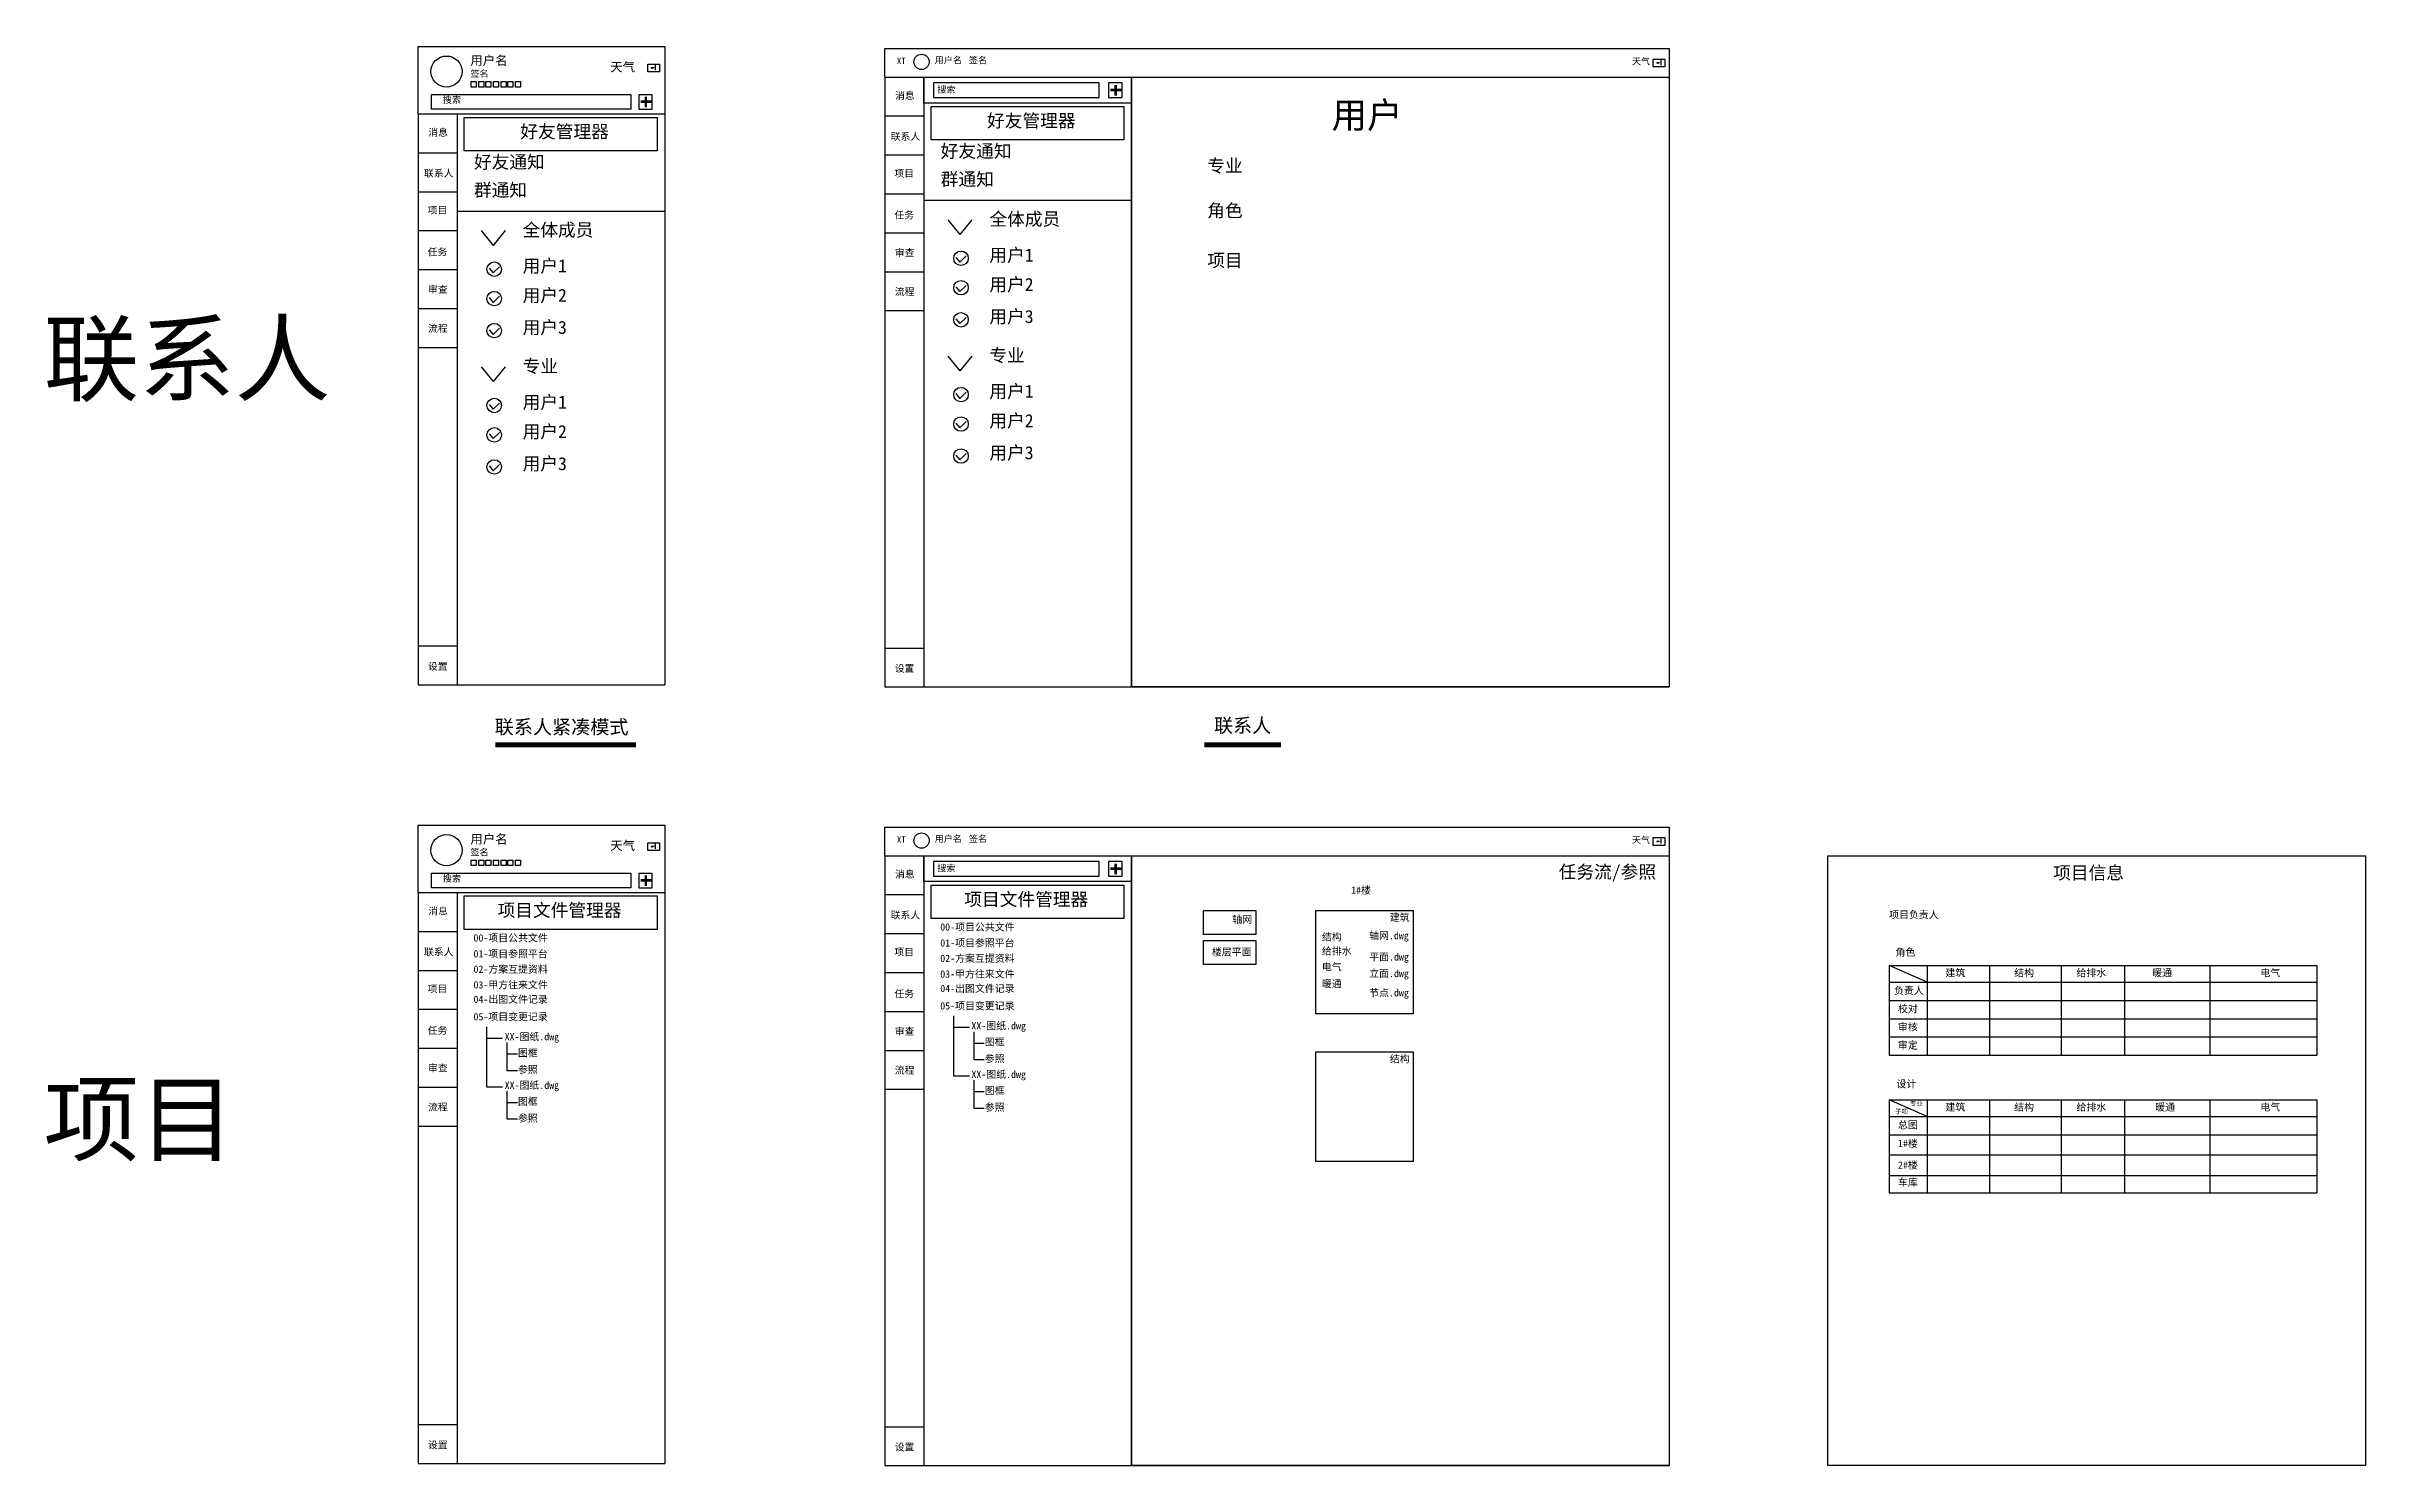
# Model space of a CAD drawing. Header units: millimetres. Extents: x 831 to 9769, y -14789 to 4150.
# Drawn here: x 833 to 9769, y -5556 to -88 of the extents above; entities that cross this region are included whole.
import ezdxf

# ---------------------------------------------------------------- set-up
doc = ezdxf.new("R2010")
doc.units = ezdxf.units.MM
doc.styles.get("Standard").update_dxf_attribs({"font": 'arial.ttf'})

msp = doc.modelspace()

# ---------------------------------------------------------------- linework, layer by layer
for p, q in [((2265.514, -347.514), (2265.514, -87.514)), ((2265.514, -87.514), (3215.514, -87.514)), ((3215.514, -87.514), (3215.514, -347.514)), ((3179.113, -160.186), (3179.113, -179.063)), ((4063.953, -205.68), (4063.953, -95.68)), ((4063.953, -95.68), (7085.849, -95.68)), ((7053.184, -140.436), (7053.184, -159.313)), ((7085.849, -95.68), (7085.849, -2555.68)), ((4063.953, -205.68), (7085.849, -205.68)), ((5013.953, -205.68), (7085.849, -205.68)), ((5013.953, -2555.68), (5013.953, -205.68)), ((5013.953, -205.68), (5013.953, -2555.68)), ((7085.849, -205.68), (7085.849, -2555.68)), ((2265.514, -347.514), (3215.514, -347.514)), ((3215.514, -347.514), (3215.514, -2547.514)), ((4063.953, -355.68), (4213.953, -355.68)), ((2265.514, -497.514), (2415.514, -497.514)), ((4063.953, -505.68), (4213.953, -505.68)), ((2265.514, -647.514), (2415.514, -647.514)), ((4063.953, -655.68), (4213.953, -655.68)), ((5013.953, -681.434), (4213.953, -681.434)), ((2265.514, -797.514), (2415.514, -797.514)), ((3215.514, -723.268), (2415.514, -723.268)), ((2508.281, -797.422), (2554.423, -854.175)), ((2600.566, -797.422), (2554.423, -854.175)), ((4306.72, -755.588), (4352.862, -812.341)), ((4399.005, -755.588), (4352.862, -812.341)), ((4063.953, -805.68), (4213.953, -805.68)), ((2265.514, -947.514), (2415.514, -947.514)), ((2539.112, -942.195), (2553.981, -960.391)), ((2553.981, -960.391), (2578.976, -936.642)), ((4063.953, -955.68), (4213.953, -955.68)), ((4337.551, -900.361), (4352.42, -918.557)), ((4352.42, -918.557), (4377.415, -894.808)), ((2539.112, -1055.569), (2553.981, -1073.765)), ((2553.981, -1073.765), (2578.976, -1050.017)), ((4337.551, -1013.736), (4352.42, -1031.932)), ((4352.42, -1031.932), (4377.415, -1008.183)), ((2265.514, -1097.514), (2415.514, -1097.514)), ((4063.953, -1105.68), (4213.953, -1105.68)), ((4337.551, -1137.188), (4352.42, -1155.384)), ((4352.42, -1155.384), (4377.415, -1131.635)), ((2265.514, -1247.514), (2415.514, -1247.514)), ((2539.112, -1179.022), (2553.981, -1197.218)), ((2553.981, -1197.218), (2578.976, -1173.469)), ((2508.281, -1322.483), (2554.423, -1379.236)), ((2600.566, -1322.483), (2554.423, -1379.236)), ((4306.72, -1280.65), (4352.862, -1337.402)), ((4399.005, -1280.65), (4352.862, -1337.402)), ((4337.551, -1425.423), (4352.42, -1443.618)), ((4352.42, -1443.618), (4377.415, -1419.87)), ((2539.112, -1467.256), (2553.981, -1485.452)), ((2553.981, -1485.452), (2578.976, -1461.703)), ((2539.112, -1580.631), (2553.981, -1598.827)), ((2553.981, -1598.827), (2578.976, -1575.078)), ((4337.551, -1538.797), (4352.42, -1556.993)), ((4352.42, -1556.993), (4377.415, -1533.244)), ((4337.551, -1662.249), (4352.42, -1680.445)), ((4352.42, -1680.445), (4377.415, -1656.697)), ((2539.112, -1704.083), (2553.981, -1722.279)), ((2553.981, -1722.279), (2578.976, -1698.53)), ((2265.514, -2397.514), (2415.514, -2397.514)), ((4063.953, -2405.68), (4213.953, -2405.68)), ((2265.514, -2547.514), (3215.514, -2547.514)), ((4063.953, -2555.68), (7085.849, -2555.68)), ((7085.849, -2555.68), (5013.953, -2555.68)), ((2265.514, -3347.514), (2265.514, -3087.514)), ((2265.514, -3087.514), (3215.514, -3087.514)), ((3215.514, -3087.514), (3215.514, -3347.514)), ((4063.953, -3205.68), (4063.953, -3095.68)), ((4063.953, -3095.68), (7085.849, -3095.68)), ((7085.849, -3095.68), (7085.849, -5555.68)), ((3179.113, -3160.186), (3179.113, -3179.063)), ((4063.953, -3205.68), (7085.849, -3205.68)), ((5013.953, -3205.68), (7085.849, -3205.68)), ((5013.953, -5555.68), (5013.953, -3205.68)), ((5013.953, -3205.68), (5013.953, -5555.68)), ((7053.184, -3140.436), (7053.184, -3159.313)), ((7085.849, -3205.68), (7085.849, -5555.68)), ((2265.514, -3347.514), (3215.514, -3347.514)), ((3215.514, -3347.514), (3215.514, -5547.514)), ((4063.953, -3355.68), (4213.953, -3355.68)), ((2265.514, -3497.514), (2415.514, -3497.514)), ((4063.953, -3505.68), (4213.953, -3505.68)), ((2265.514, -3647.514), (2415.514, -3647.514)), ((4063.953, -3655.68), (4213.953, -3655.68)), ((7933.272, -3628.515), (9581.642, -3628.515)), ((8080.104, -3693.258), (7933.272, -3628.515)), ((7933.272, -3628.515), (7933.272, -3974.306)), ((8080.104, -3628.515), (8080.104, -3974.306)), ((8319.519, -3628.515), (8319.519, -3974.306)), ((8596.292, -3628.515), (8596.292, -3974.306)), ((8840.482, -3628.515), (8840.482, -3974.306)), ((9168.696, -3628.515), (9168.696, -3974.306)), ((9581.642, -3628.515), (9581.642, -3974.306)), ((7933.272, -3693.258), (9581.642, -3693.258)), ((2265.514, -3797.514), (2415.514, -3797.514)), ((4063.953, -3805.68), (4213.953, -3805.68)), ((4327.727, -3823.202), (4327.727, -4053.937)), ((7933.272, -3763.52), (9581.642, -3763.52)), ((7933.272, -3833.782), (9581.642, -3833.782)), ((2529.288, -3865.036), (2529.288, -4095.77)), ((2529.288, -3908.665), (2591.206, -3908.665)), ((2607.647, -3925.939), (2607.647, -3969.568)), ((4327.727, -3866.832), (4389.645, -3866.832)), ((4406.086, -3884.106), (4406.086, -3927.735)), ((4406.086, -3927.064), (4406.086, -3991.079)), ((4406.086, -3927.735), (4447.012, -3927.735)), ((7933.272, -3904.044), (9581.642, -3904.044)), ((2265.514, -3947.514), (2415.514, -3947.514)), ((2607.647, -3968.897), (2607.647, -4032.912)), ((2607.647, -3969.568), (2648.573, -3969.568)), ((4063.953, -3955.68), (4213.953, -3955.68)), ((4406.086, -3990.408), (4406.086, -3991.079)), ((4406.086, -3991.079), (4447.012, -3991.079)), ((7933.272, -3974.306), (9581.642, -3974.306)), ((2265.514, -4097.514), (2415.514, -4097.514)), ((2529.288, -4095.77), (2591.206, -4095.77)), ((2607.647, -4032.242), (2607.647, -4032.912)), ((2607.647, -4032.912), (2648.573, -4032.912)), ((4063.953, -4105.68), (4213.953, -4105.68)), ((4327.727, -4053.937), (4389.645, -4053.937)), ((4406.086, -4071.211), (4406.086, -4114.84)), ((2607.647, -4113.044), (2607.647, -4156.674)), ((2607.647, -4156.003), (2607.647, -4220.018)), ((2607.647, -4156.674), (2648.573, -4156.674)), ((4406.086, -4114.169), (4406.086, -4178.184)), ((4406.086, -4114.84), (4447.012, -4114.84)), ((4406.086, -4177.513), (4406.086, -4178.184)), ((4406.086, -4178.184), (4447.012, -4178.184)), ((7933.272, -4146.056), (9581.642, -4146.056)), ((7933.272, -4146.056), (7933.272, -4505.209)), ((8080.104, -4210.798), (7933.272, -4146.056)), ((8080.104, -4146.056), (8080.104, -4505.209)), ((8319.519, -4146.056), (8319.519, -4505.209)), ((8596.292, -4146.056), (8596.292, -4505.209)), ((8840.482, -4146.056), (8840.482, -4505.209)), ((9168.696, -4146.056), (9168.696, -4505.209)), ((9581.642, -4146.056), (9581.642, -4505.209)), ((2265.514, -4247.514), (2415.514, -4247.514)), ((2607.647, -4219.347), (2607.647, -4220.018)), ((2607.647, -4220.018), (2648.573, -4220.018)), ((7933.272, -4210.798), (9581.642, -4210.798)), ((7933.272, -4281.061), (9581.642, -4281.061)), ((7933.272, -4358.04), (9581.642, -4358.04)), ((7933.272, -4437.289), (9581.642, -4437.289)), ((7933.272, -4505.209), (9581.642, -4505.209)), ((2265.514, -5397.514), (2415.514, -5397.514)), ((4063.953, -5405.68), (4213.953, -5405.68)), ((2265.514, -5547.514), (3215.514, -5547.514)), ((4063.953, -5555.68), (7085.849, -5555.68)), ((7085.849, -5555.68), (5013.953, -5555.68))]:
    msp.add_line(p, q)
for points in [[(3150.495, -155.9), (3195.145, -155.9), (3195.145, -185.649), (3150.495, -185.649)], [(7024.565, -136.15), (7069.216, -136.15), (7069.216, -165.9), (7024.565, -165.9)], [(2469.86, -222.916), (2489.213, -222.916), (2489.213, -244.016), (2469.86, -244.016)], [(2499.601, -222.916), (2518.955, -222.916), (2518.955, -244.016), (2499.601, -244.016)], [(2526.057, -222.916), (2545.411, -222.916), (2545.411, -244.016), (2526.057, -244.016)], [(2555.453, -222.916), (2574.806, -222.916), (2574.806, -244.016), (2555.453, -244.016)], [(2585.194, -222.916), (2604.547, -222.916), (2604.547, -244.016), (2585.194, -244.016)], [(2611.65, -222.916), (2631.003, -222.916), (2631.003, -244.016), (2611.65, -244.016)], [(2641.045, -222.916), (2660.399, -222.916), (2660.399, -244.016), (2641.045, -244.016)], [(4213.953, -205.68), (5013.953, -205.68), (5013.953, -305.68), (4213.953, -305.68)], [(4890.109, -228.572), (4251.346, -228.572), (4251.346, -284.442), (4890.109, -284.442)], [(4978.021, -228.572), (4925.888, -228.572), (4925.888, -284.442), (4978.021, -284.442)], [(2317.104, -273.287), (3084.546, -273.287), (3084.546, -329.69), (2317.104, -329.69)], [(3167.582, -273.819), (3115.45, -273.819), (3115.45, -329.69), (3167.582, -329.69)], [(4241.8, -319.115), (4984.795, -319.115), (4984.795, -447.938), (4241.8, -447.938)], [(2443.361, -360.948), (3186.356, -360.948), (3186.356, -489.771), (2443.361, -489.771)], [(3150.495, -3155.9), (3195.145, -3155.9), (3195.145, -3185.649), (3150.495, -3185.649)], [(4213.953, -3205.68), (5013.953, -3205.68), (5013.953, -3305.68), (4213.953, -3305.68)], [(7024.565, -3136.15), (7069.216, -3136.15), (7069.216, -3165.9), (7024.565, -3165.9)], [(7697.253, -3205.68), (9769.149, -3205.68), (9769.149, -5555.68), (7697.253, -5555.68)], [(2317.104, -3273.287), (3084.546, -3273.287), (3084.546, -3329.69), (2317.104, -3329.69)], [(2469.86, -3222.916), (2489.213, -3222.916), (2489.213, -3244.016), (2469.86, -3244.016)], [(2499.601, -3222.916), (2518.955, -3222.916), (2518.955, -3244.016), (2499.601, -3244.016)], [(2526.057, -3222.916), (2545.411, -3222.916), (2545.411, -3244.016), (2526.057, -3244.016)], [(2555.453, -3222.916), (2574.806, -3222.916), (2574.806, -3244.016), (2555.453, -3244.016)], [(2585.194, -3222.916), (2604.547, -3222.916), (2604.547, -3244.016), (2585.194, -3244.016)], [(2611.65, -3222.916), (2631.003, -3222.916), (2631.003, -3244.016), (2611.65, -3244.016)], [(2641.045, -3222.916), (2660.399, -3222.916), (2660.399, -3244.016), (2641.045, -3244.016)], [(3167.582, -3273.819), (3115.45, -3273.819), (3115.45, -3329.69), (3167.582, -3329.69)], [(4890.109, -3228.572), (4251.346, -3228.572), (4251.346, -3284.442), (4890.109, -3284.442)], [(4978.021, -3228.572), (4925.888, -3228.572), (4925.888, -3284.442), (4978.021, -3284.442)], [(2443.361, -3360.948), (3186.356, -3360.948), (3186.356, -3489.771), (2443.361, -3489.771)], [(4241.8, -3319.115), (4984.795, -3319.115), (4984.795, -3447.938), (4241.8, -3447.938)], [(5291.539, -3416.314), (5492.548, -3416.314), (5492.548, -3509.125), (5291.539, -3509.125)], [(5724.227, -3416.314), (6099.626, -3416.314), (6099.626, -3814.8), (5724.227, -3814.8)], [(5291.539, -3532.509), (5492.548, -3532.509), (5492.548, -3625.32), (5291.539, -3625.32)], [(5724.227, -3961.587), (6099.626, -3961.587), (6099.626, -4383.936), (5724.227, -4383.936)]]:
    msp.add_lwpolyline(points, close=True)
for points in [[(3174.337, -170.167), (3163.916, -170.167), (3168.692, -167.726)], [(3174.337, -170.167), (3163.916, -170.167), (3168.692, -172.608)], [(7048.408, -150.417), (7037.987, -150.417), (7042.763, -147.976)], [(7048.408, -150.417), (7037.987, -150.417), (7042.763, -152.858)], [(4063.953, -205.68), (4063.953, -2555.68)], [(4213.953, -205.68), (4213.953, -2555.68)], [(2265.514, -347.514), (2265.514, -2547.514)], [(2415.514, -347.514), (2415.514, -2547.514)], [(3174.337, -3170.167), (3163.916, -3170.167), (3168.692, -3167.726)], [(3174.337, -3170.167), (3163.916, -3170.167), (3168.692, -3172.608)], [(4063.953, -3205.68), (4063.953, -5555.68)], [(4213.953, -3205.68), (4213.953, -5555.68)], [(7048.408, -3150.417), (7037.987, -3150.417), (7042.763, -3147.976)], [(7048.408, -3150.417), (7037.987, -3150.417), (7042.763, -3152.858)], [(2265.514, -3347.514), (2265.514, -5547.514)], [(2415.514, -3347.514), (2415.514, -5547.514)]]:
    msp.add_lwpolyline(points)
for points, const_width in [([(4932.811, -255.38), (4975.962, -255.38)], 10), ([(4953.289, -236.078), (4953.289, -277.323)], 10), ([(3122.372, -300.627), (3165.524, -300.627)], 10), ([(3142.85, -281.326), (3142.85, -322.57)], 10), ([(2563.533, -2778.633), (3105.181, -2778.633)], 20), ([(5294.291, -2778.633), (5590, -2778.633)], 20), ([(3122.372, -3300.627), (3165.524, -3300.627)], 10), ([(3142.85, -3281.326), (3142.85, -3322.57)], 10), ([(4932.811, -3255.38), (4975.962, -3255.38)], 10), ([(4953.289, -3236.078), (4953.289, -3277.323)], 10)]:
    msp.add_lwpolyline(points, dxfattribs=dict(const_width=const_width))
for centre, radius in [((2374.834, -184.607), 60), ((4205.313, -147.334), 29.386), ((4357.19, -904.101), 27.906), ((2558.751, -945.935), 27.906), ((2558.751, -1059.309), 27.906), ((4357.19, -1017.476), 27.906), ((2558.751, -1182.761), 27.906), ((4357.19, -1140.928), 27.906), ((4357.19, -1429.162), 27.906), ((2558.751, -1470.996), 27.906), ((4357.19, -1542.537), 27.906), ((2558.751, -1584.37), 27.906), ((2558.751, -1707.823), 27.906), ((4357.19, -1665.989), 27.906), ((2374.834, -3184.607), 60), ((4205.313, -3147.334), 29.386)]:
    msp.add_circle(centre, radius)

# ---------------------------------------------------------------- texts
at = {"attachment_point": 1}
for s, insert, char_height in [('{\\fSimSun|b0|i0|c134|p2;签名}', (2466.933, -180.127), 25), ('{\\fSimSun|b0|i0|c134|p2;用户名}', (2466.933, -123.944), 35), ('{\\fSimSun|b0|i0|c134|p2;天气}', (3005.855, -149.137), 35), ('{\\fSimSun|b0|i0|c134|p2;XT}', (4110.061, -130.85), 25), ('{\\fSimSun|b0|i0|c134|p2;用户名}', (4255.809, -128.066), 25), ('{\\fSimSun|b0|i0|c134|p2;签名}', (4387.62, -128.283), 25), ('{\\fSimSun|b0|i0|c134|p2;天气}', (6942.461, -132.566), 25), ('{\\fSimSun|b0|i0|c134|p2;消息}', (4103.243, -263.609), 27), ('{\\fSimSun|b0|i0|c134|p2;搜索}', (4265.875, -241.032), 25), ('{\\fSimSun|b0|i0|c134|p2;搜索}', (2360.648, -281.057), 25), ('{\\fSimSun|b0|i0|c134|p2;好友管理器}', (4457.537, -348.819), 50), ('{\\fSimSun|b0|i0|c134|p2;用户}', (5785.14, -302.141), 100), ('{\\fSimSun|b0|i0|c134|p2;消息}', (2304.804, -405.443), 27), ('{\\fSimSun|b0|i0|c134|p2;好友管理器}', (2659.098, -390.652), 50), ('{\\fSimSun|b0|i0|c134|p2;好友通知}', (2480.542, -507.806), 50), ('{\\fSimSun|b0|i0|c134|p2;好友通知}', (4278.981, -465.973), 50), ('{\\fSimSun|b0|i0|c134|p2;专业}', (5306.143, -522.082), 50), ('{\\fSimSun|b0|i0|c134|p2;群通知}', (2480.542, -616.046), 50), ('{\\fSimSun|b0|i0|c134|p2;项目}', (4100.633, -563.435), 27), ('{\\fSimSun|b0|i0|c134|p2;群通知}', (4278.981, -574.213), 50), ('{\\fSimSun|b0|i0|c134|p2;项目}', (2302.194, -705.268), 27), ('{\\fSimSun|b0|i0|c134|p2;角色}', (5306.143, -694.649), 50), ('{\\fSimSun|b0|i0|c134|p2;全体成员}', (2668.057, -769.572), 50), ('{\\fSimSun|b0|i0|c134|p2;任务}', (4100.633, -724.091), 27), ('{\\fSimSun|b0|i0|c134|p2;全体成员}', (4466.496, -727.738), 50), ('{\\fSimSun|b0|i0|c134|p2;任务}', (2302.194, -865.924), 27), ('{\\fSimSun|b0|i0|c134|p2;审查}', (4102.107, -868.763), 27), ('{\\fSimSun|b0|i0|c134|p2;用户1}', (4466.496, -866.406), 50), ('{\\fSimSun|b0|i0|c134|p2;项目}', (5306.143, -887.128), 50), ('{\\fSimSun|b0|i0|c134|p2;用户1}', (2668.057, -908.24), 50), ('{\\fSimSun|b0|i0|c134|p2;用户2}', (4466.496, -979.781), 50), ('{\\fSimSun|b0|i0|c134|p2;审查}', (2303.668, -1010.596), 27), ('{\\fSimSun|b0|i0|c134|p2;用户2}', (2668.057, -1021.615), 50), ('{\\fSimSun|b0|i0|c134|p2;流程}', (4102.107, -1018.763), 27), ('{\\fSimSun|b0|i0|c134|p2;联系人}', (822.488, -1155.748), 270), ('{\\fSimSun|b0|i0|c134|p2;流程}', (2303.668, -1160.596), 27), ('{\\fSimSun|b0|i0|c134|p2;用户3}', (2668.057, -1145.067), 50), ('{\\fSimSun|b0|i0|c134|p2;用户3}', (4466.496, -1103.233), 50), ('{\\fSimSun|b0|i0|c134|p2;专业}', (4466.496, -1252.8), 50), ('{\\fSimSun|b0|i0|c134|p2;专业}', (2668.057, -1294.633), 50), ('{\\fSimSun|b0|i0|c134|p2;用户1}', (2668.057, -1433.301), 50), ('{\\fSimSun|b0|i0|c134|p2;用户1}', (4466.496, -1391.468), 50), ('{\\fSimSun|b0|i0|c134|p2;用户2}', (4466.496, -1504.842), 50), ('{\\fSimSun|b0|i0|c134|p2;用户2}', (2668.057, -1546.676), 50), ('{\\fSimSun|b0|i0|c134|p2;用户3}', (2668.057, -1670.128), 50), ('{\\fSimSun|b0|i0|c134|p2;用户3}', (4466.496, -1628.295), 50), ('{\\fSimSun|b0|i0|c134|p2;设置}', (2303.492, -2462.36), 27), ('{\\fSimSun|b0|i0|c134|p2;设置}', (4101.931, -2470.527), 27), ('{\\fSimSun|b0|i0|c134|p2;联系人紧凑模式}', (2560.51, -2682.536), 54), ('{\\fSimSun|b0|i0|c134|p2;联系人}', (5331.902, -2676.908), 54), ('{\\fSimSun|b0|i0|c134|p2;用户名}', (2466.933, -3123.944), 35), ('{\\fSimSun|b0|i0|c134|p2;用户名}', (4255.809, -3128.066), 25), ('{\\fSimSun|b0|i0|c134|p2;签名}', (4387.62, -3128.283), 25), ('{\\fSimSun|b0|i0|c134|p2;签名}', (2466.933, -3180.127), 25), ('{\\fSimSun|b0|i0|c134|p2;天气}', (3005.855, -3149.137), 35), ('{\\fSimSun|b0|i0|c134|p2;XT}', (4110.061, -3130.85), 25), ('{\\fSimSun|b0|i0|c134|p2;天气}', (6942.461, -3132.566), 25), ('{\\fSimSun|b0|i0|c134|p2;搜索}', (2360.648, -3281.057), 25), ('{\\fSimSun|b0|i0|c134|p2;消息}', (4103.243, -3263.609), 27), ('{\\fSimSun|b0|i0|c134|p2;搜索}', (4265.875, -3241.032), 25), ('{\\fSimSun|b0|i0|c134|p2; 任务流/参照}', (6626.242, -3243.048), 50), ('{\\fSimSun|b0|i0|c134|p2;项目信息}', (8565.299, -3246.533), 50), ('{\\fSimSun|b0|i0|c134|p2;项目文件管理器}', (2571.531, -3390.652), 50), ('{\\fSimSun|b0|i0|c134|p2;项目文件管理器}', (4369.97, -3348.819), 50), ('{\\fSimSun|b0|i0|c134|p2;1#楼}', (5860.408, -3324.506), 28), ('{\\fSimSun|b0|i0|c134|p2;消息}', (2304.804, -3405.443), 27), ('{\\fSimSun|b0|i0|c134|p2;联系人}', (4086.58, -3421.188), 27), ('{\\fSimSun|b0|i0|c134|p2;00-项目公共文件}', (4277.24, -3466.617), 28), ('{\\fSimSun|b0|i0|c134|p2;轴网}', (5402.442, -3437.629), 28), ('{\\fSimSun|b0|i0|c134|p2;建筑}', (6009.521, -3429.442), 28), ('{\\fSimSun|b0|i0|c134|p2;项目负责人}', (7933.026, -3419.152), 28), ('{\\fSimSun|b0|i0|c134|p2;联系人}', (2288.141, -3563.022), 27), ('{\\fSimSun|b0|i0|c134|p2;00-项目公共文件}', (2478.801, -3508.451), 28), ('{\\fSimSun|b0|i0|c134|p2;01-项目参照平台}', (2478.801, -3569.677), 28), ('{\\fSimSun|b0|i0|c134|p2;01-项目参照平台}', (4277.24, -3527.843), 28), ('{\\fSimSun|b0|i0|c134|p2;结构}', (5747.667, -3504.924), 28), ('{\\fSimSun|b0|i0|c134|p2;给排水}', (5747.667, -3559.156), 28), ('{\\fSimSun|b0|i0|c134|p2;轴网.dwg}', (5929.721, -3499.48), 28), ('{\\fSimSun|b0|i0|c134|p2;角色}', (7957.82, -3563.608), 28), ('{\\fSimSun|b0|i0|c134|p2;02-方案互提资料}', (2478.801, -3629.047), 28), ('{\\fSimSun|b0|i0|c134|p2;02-方案互提资料}', (4277.24, -3587.214), 28), ('{\\fSimSun|b0|i0|c134|p2;03-甲方往来文件}', (4277.24, -3647.512), 28), ('{\\fSimSun|b0|i0|c134|p2;电气}', (5747.667, -3620.084), 28), ('{\\fSimSun|b0|i0|c134|p2;平面.dwg}', (5930.019, -3581.664), 28), ('{\\fSimSun|b0|i0|c134|p2;立面.dwg}', (5930.019, -3645.52), 28), ('{\\fSimSun|b0|i0|c134|p2;建筑}', (8150.062, -3642.88), 28), ('{\\fSimSun|b0|i0|c134|p2;结构}', (8415.133, -3642.88), 28), ('{\\fSimSun|b0|i0|c134|p2;给排水}', (8655.237, -3642.88), 28), ('{\\fSimSun|b0|i0|c134|p2;暖通}', (8946.729, -3642.88), 28), ('{\\fSimSun|b0|i0|c134|p2;电气}', (9363.833, -3642.88), 28), ('{\\fSimSun|b0|i0|c134|p2;03-甲方往来文件}', (2478.801, -3689.346), 28), ('{\\fSimSun|b0|i0|c134|p2;04-出图文件记录}', (2478.801, -3745.006), 28), ('{\\fSimSun|b0|i0|c134|p2;任务}', (4100.633, -3724.091), 27), ('{\\fSimSun|b0|i0|c134|p2;04-出图文件记录}', (4277.24, -3703.172), 28), ('{\\fSimSun|b0|i0|c134|p2;暖通}', (5747.667, -3685.233), 28), ('{\\fSimSun|b0|i0|c134|p2;节点.dwg}', (5930.019, -3719.919), 28), ('{\\fSimSun|b0|i0|c134|p2;负责人}', (7952.041, -3711.339), 28), ('{\\fSimSun|b0|i0|c134|p2;05-项目变更记录}', (2478.801, -3812.159), 28), ('{\\fSimSun|b0|i0|c134|p2;05-项目变更记录}', (4277.24, -3770.325), 28), ('{\\fSimSun|b0|i0|c134|p2;校对}', (7967.296, -3781.601), 28), ('{\\fSimSun|b0|i0|c134|p2;任务}', (2302.194, -3865.924), 27), ('{\\fSimSun|b0|i0|c134|p2;XX-图纸.dwg}', (2598.866, -3888.912), 28), ('{\\fSimSun|b0|i0|c134|p2;审查}', (4102.107, -3868.763), 27), ('{\\fSimSun|b0|i0|c134|p2;XX-图纸.dwg}', (4397.305, -3847.078), 28), ('{\\fSimSun|b0|i0|c134|p2;图框}', (4448.599, -3909.412), 28), ('{\\fSimSun|b0|i0|c134|p2;审核}', (7967.296, -3851.863), 28), ('{\\fSimSun|b0|i0|c134|p2;审定}', (7967.296, -3922.125), 28), ('{\\fSimSun|b0|i0|c134|p2;审查}', (2303.668, -4010.596), 27), ('{\\fSimSun|b0|i0|c134|p2;参照}', (2650.16, -4015.818), 28), ('{\\fSimSun|b0|i0|c134|p2;图框}', (2650.16, -3951.246), 28), ('{\\fSimSun|b0|i0|c134|p2;流程}', (4102.107, -4018.763), 27), ('{\\fSimSun|b0|i0|c134|p2;参照}', (4448.599, -3973.985), 28), ('{\\fSimSun|b0|i0|c134|p2;结构}', (6009.521, -3974.715), 28), ('{\\fSimSun|b0|i0|c134|p2;项目}', (822.488, -4084.84), 270), ('{\\fSimSun|b0|i0|c134|p2;XX-图纸.dwg}', (2598.866, -4076.017), 28), ('{\\fSimSun|b0|i0|c134|p2;XX-图纸.dwg}', (4397.305, -4034.184), 28), ('{\\fSimSun|b0|i0|c134|p2;图框}', (4448.599, -4096.518), 28), ('{\\fSimSun|b0|i0|c134|p2;设计}', (7961.54, -4071.02), 28), ('{\\fSimSun|b0|i0|c134|p2;流程}', (2303.668, -4160.596), 27), ('{\\fSimSun|b0|i0|c134|p2;参照}', (2650.16, -4202.924), 28), ('{\\fSimSun|b0|i0|c134|p2;图框}', (2650.16, -4138.351), 28), ('{\\fSimSun|b0|i0|c134|p2;参照}', (4448.599, -4161.09), 28), ('{\\fSimSun|b0|i0|c134|p2;子项}', (7955.95, -4182.103), 18), ('{\\fSimSun|b0|i0|c134|p2;专业}', (8013.155, -4151.437), 18), ('{\\fSimSun|b0|i0|c134|p2;建筑}', (8150.062, -4160.421), 28), ('{\\fSimSun|b0|i0|c134|p2;结构}', (8415.133, -4160.421), 28), ('{\\fSimSun|b0|i0|c134|p2;给排水}', (8655.237, -4160.421), 28), ('{\\fSimSun|b0|i0|c134|p2;暖通}', (8958.338, -4160.421), 28), ('{\\fSimSun|b0|i0|c134|p2;电气}', (9363.833, -4160.421), 28), ('{\\fSimSun|b0|i0|c134|p2;总图}', (7967.296, -4228.879), 28), ('{\\fSimSun|b0|i0|c134|p2;1#楼}', (7967.296, -4300.472), 28), ('{\\fSimSun|b0|i0|c134|p2;2#楼}', (7967.296, -4383.779), 28), ('{\\fSimSun|b0|i0|c134|p2;车库}', (7967.296, -4450.165), 28), ('{\\fSimSun|b0|i0|c134|p2;设置}', (2303.492, -5462.36), 27), ('{\\fSimSun|b0|i0|c134|p2;设置}', (4101.931, -5470.527), 27)]:
    msp.add_mtext(s, dxfattribs=dict(at, insert=insert, char_height=char_height))
at = {"color": 1, "char_height": 27, "attachment_point": 1}
for s, insert in [('{\\fSimSun|b0|i0|c134|p2;联系人}', (4086.58, -421.188)), ('{\\fSimSun|b0|i0|c134|p2;联系人}', (2288.141, -563.022)), ('{\\fSimSun|b0|i0|c134|p2;项目}', (4100.633, -3563.435)), ('{\\fSimSun|b0|i0|c134|p2;项目}', (2302.194, -3705.268))]:
    msp.add_mtext(s, dxfattribs=dict(at, insert=insert))
at = {"insert": (5323.628, -3562.691), "char_height": 28, "width": 238.16127, "attachment_point": 1}
msp.add_mtext('{\\fSimSun|b0|i0|c134|p2;楼层平面}', dxfattribs=at)

doc.saveas('drawing.dxf')
